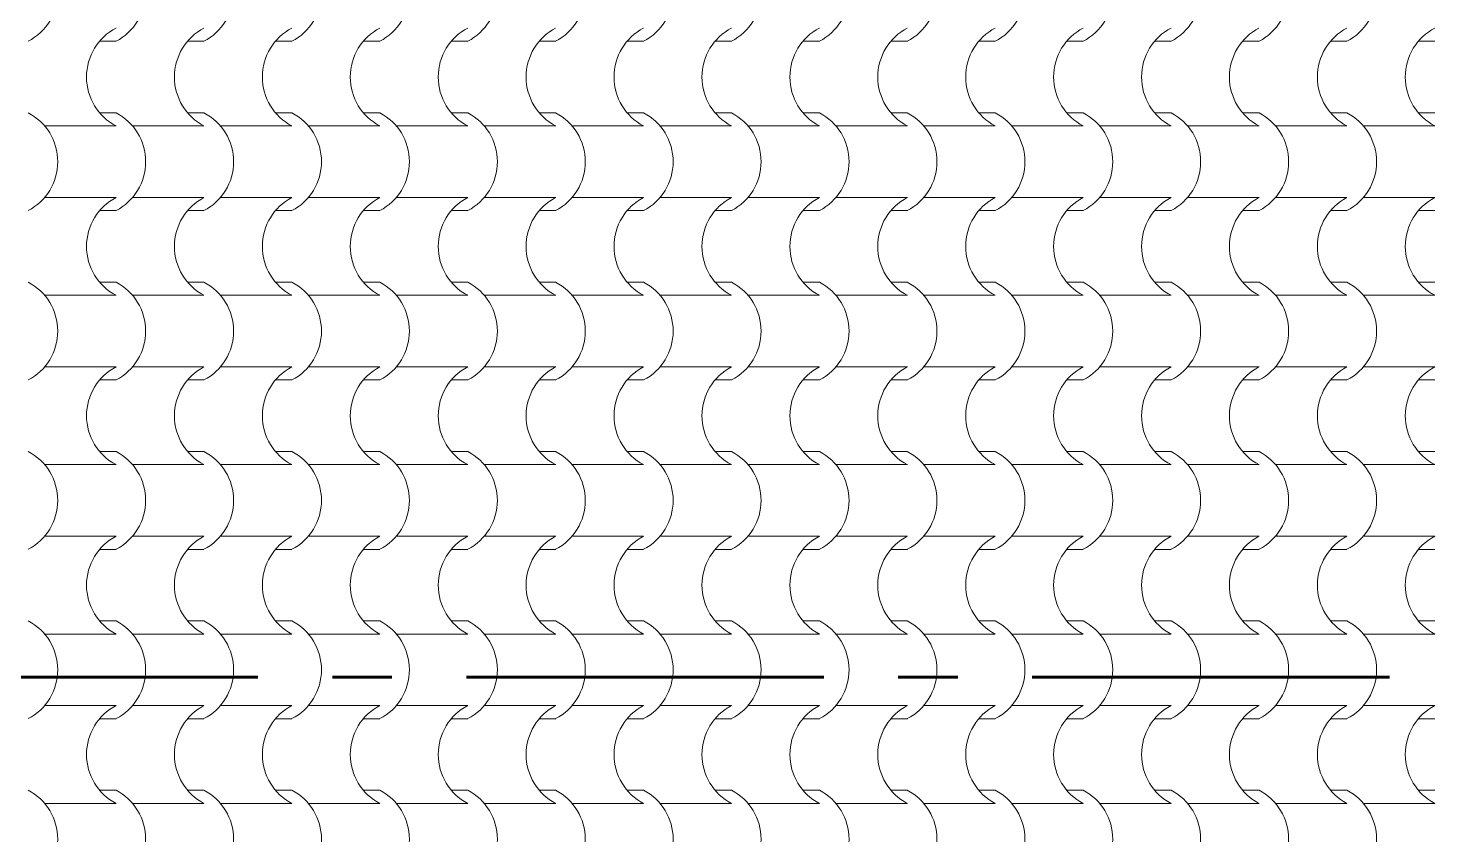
# Model space of a CAD drawing. Header units: metres. Extents: x -41 to 412, y -15 to 25.
# Drawn here: x 138.128 to 140.49, y 9.218 to 10.573 of the extents above; entities that cross this region are included whole.
import ezdxf

# ---------------------------------------------------------------- set-up
doc = ezdxf.new("R2010")
doc.units = ezdxf.units.M
doc.header["$MEASUREMENT"] = 0
doc.linetypes.add('Linea punta', pattern=[0.85, 0.6, -0.125, 0, -0.125])
doc.layers.add('Marker - Section', color=7, linetype='Continuous')
doc.layers.add('Shell - Roof', color=7, linetype='Continuous')

# ---------------------------------------------------------------- blocks, each defined once
blk = doc.blocks.new('*X48', base_point=(152.192, 0))
at = {"layer": 'Shell - Roof', "color": 23, "linetype": 'Continuous', "lineweight": 13, "true_color": 0xbf8080}
for p, q in [((138.2478, 10.5507), (138.2753, 10.5507)), ((138.3954, 10.5507), (138.4229, 10.5507)), ((138.5431, 10.5507), (138.5706, 10.5507)), ((138.6907, 10.5507), (138.7182, 10.5507)), ((138.8383, 10.5507), (138.8658, 10.5507)), ((138.986, 10.5507), (139.0135, 10.5507)), ((139.1336, 10.5507), (139.1611, 10.5507)), ((139.2812, 10.5507), (139.3087, 10.5507)), ((139.4289, 10.5507), (139.4564, 10.5507)), ((139.5765, 10.5507), (139.604, 10.5507)), ((139.7241, 10.5507), (139.7516, 10.5507)), ((139.8717, 10.5507), (139.8993, 10.5507)), ((140.0194, 10.5507), (140.0469, 10.5507)), ((140.167, 10.5507), (140.1945, 10.5507)), ((140.3146, 10.5507), (140.3422, 10.5507)), ((140.4623, 10.5507), (140.4898, 10.5507)), ((138.2478, 10.4304), (138.2753, 10.4304)), ((138.3954, 10.4304), (138.4229, 10.4304)), ((138.5431, 10.4304), (138.5706, 10.4304)), ((138.6907, 10.4304), (138.7182, 10.4304)), ((138.8383, 10.4304), (138.8658, 10.4304)), ((138.986, 10.4304), (139.0135, 10.4304)), ((139.1336, 10.4304), (139.1611, 10.4304)), ((139.2812, 10.4304), (139.3087, 10.4304)), ((139.4289, 10.4304), (139.4564, 10.4304)), ((139.5765, 10.4304), (139.604, 10.4304)), ((139.7241, 10.4304), (139.7516, 10.4304)), ((139.8717, 10.4304), (139.8993, 10.4304)), ((140.0194, 10.4304), (140.0469, 10.4304)), ((140.167, 10.4304), (140.1945, 10.4304)), ((140.3146, 10.4304), (140.3422, 10.4304)), ((140.4623, 10.4304), (140.4898, 10.4304)), ((138.1556, 10.4084), (138.2154, 10.4084)), ((138.2154, 10.4084), (138.2753, 10.4084)), ((138.3032, 10.4084), (138.3631, 10.4084)), ((138.3631, 10.4084), (138.4229, 10.4084)), ((138.4508, 10.4084), (138.5107, 10.4084)), ((138.5107, 10.4084), (138.5706, 10.4084)), ((138.5985, 10.4084), (138.6583, 10.4084)), ((138.6583, 10.4084), (138.7182, 10.4084)), ((138.7461, 10.4084), (138.806, 10.4084)), ((138.806, 10.4084), (138.8658, 10.4084)), ((138.8937, 10.4084), (138.9536, 10.4084)), ((138.9536, 10.4084), (139.0135, 10.4084)), ((139.0414, 10.4084), (139.1012, 10.4084)), ((139.1012, 10.4084), (139.1611, 10.4084)), ((139.189, 10.4084), (139.2489, 10.4084)), ((139.2489, 10.4084), (139.3087, 10.4084)), ((139.3366, 10.4084), (139.3965, 10.4084)), ((139.3965, 10.4084), (139.4564, 10.4084)), ((139.4843, 10.4084), (139.5441, 10.4084)), ((139.5441, 10.4084), (139.604, 10.4084)), ((139.6319, 10.4084), (139.6918, 10.4084)), ((139.6918, 10.4084), (139.7516, 10.4084)), ((139.7795, 10.4084), (139.8394, 10.4084)), ((139.8394, 10.4084), (139.8993, 10.4084)), ((139.9272, 10.4084), (139.987, 10.4084)), ((139.987, 10.4084), (140.0469, 10.4084)), ((140.0748, 10.4084), (140.1347, 10.4084)), ((140.1347, 10.4084), (140.1945, 10.4084)), ((140.2224, 10.4084), (140.2823, 10.4084)), ((140.2823, 10.4084), (140.3422, 10.4084)), ((140.3701, 10.4084), (140.4299, 10.4084)), ((140.4299, 10.4084), (140.4898, 10.4084)), ((138.1556, 10.2882), (138.2154, 10.2882)), ((138.2154, 10.2882), (138.2753, 10.2882)), ((138.3032, 10.2882), (138.3631, 10.2882)), ((138.3631, 10.2882), (138.4229, 10.2882)), ((138.4508, 10.2882), (138.5107, 10.2882)), ((138.5107, 10.2882), (138.5706, 10.2882)), ((138.5985, 10.2882), (138.6583, 10.2882)), ((138.6583, 10.2882), (138.7182, 10.2882)), ((138.7461, 10.2882), (138.806, 10.2882)), ((138.806, 10.2882), (138.8658, 10.2882)), ((138.8937, 10.2882), (138.9536, 10.2882)), ((138.9536, 10.2882), (139.0135, 10.2882)), ((139.0414, 10.2882), (139.1012, 10.2882)), ((139.1012, 10.2882), (139.1611, 10.2882)), ((139.189, 10.2882), (139.2489, 10.2882)), ((139.2489, 10.2882), (139.3087, 10.2882)), ((139.3366, 10.2882), (139.3965, 10.2882)), ((139.3965, 10.2882), (139.4564, 10.2882)), ((139.4843, 10.2882), (139.5441, 10.2882)), ((139.5441, 10.2882), (139.604, 10.2882)), ((139.6319, 10.2882), (139.6918, 10.2882)), ((139.6918, 10.2882), (139.7516, 10.2882)), ((139.7795, 10.2882), (139.8394, 10.2882)), ((139.8394, 10.2882), (139.8993, 10.2882)), ((139.9272, 10.2882), (139.987, 10.2882)), ((139.987, 10.2882), (140.0469, 10.2882)), ((140.0748, 10.2882), (140.1347, 10.2882)), ((140.1347, 10.2882), (140.1945, 10.2882)), ((140.2224, 10.2882), (140.2823, 10.2882)), ((140.2823, 10.2882), (140.3422, 10.2882)), ((140.3701, 10.2882), (140.4299, 10.2882)), ((140.4299, 10.2882), (140.4898, 10.2882)), ((138.2478, 10.2662), (138.2753, 10.2662)), ((138.3954, 10.2662), (138.4229, 10.2662)), ((138.5431, 10.2662), (138.5706, 10.2662)), ((138.6907, 10.2662), (138.7182, 10.2662)), ((138.8383, 10.2662), (138.8658, 10.2662)), ((138.986, 10.2662), (139.0135, 10.2662)), ((139.1336, 10.2662), (139.1611, 10.2662)), ((139.2812, 10.2662), (139.3087, 10.2662)), ((139.4289, 10.2662), (139.4564, 10.2662)), ((139.5765, 10.2662), (139.604, 10.2662)), ((139.7241, 10.2662), (139.7516, 10.2662)), ((139.8717, 10.2662), (139.8993, 10.2662)), ((140.0194, 10.2662), (140.0469, 10.2662)), ((140.167, 10.2662), (140.1945, 10.2662)), ((140.3146, 10.2662), (140.3422, 10.2662)), ((140.4623, 10.2662), (140.4898, 10.2662)), ((138.2478, 10.146), (138.2753, 10.146)), ((138.3954, 10.146), (138.4229, 10.146)), ((138.5431, 10.146), (138.5706, 10.146)), ((138.6907, 10.146), (138.7182, 10.146)), ((138.8383, 10.146), (138.8658, 10.146)), ((138.986, 10.146), (139.0135, 10.146)), ((139.1336, 10.146), (139.1611, 10.146)), ((139.2812, 10.146), (139.3087, 10.146)), ((139.4289, 10.146), (139.4564, 10.146)), ((139.5765, 10.146), (139.604, 10.146)), ((139.7241, 10.146), (139.7516, 10.146)), ((139.8717, 10.146), (139.8993, 10.146)), ((140.0194, 10.146), (140.0469, 10.146)), ((140.167, 10.146), (140.1945, 10.146)), ((140.3146, 10.146), (140.3422, 10.146)), ((140.4623, 10.146), (140.4898, 10.146)), ((138.1556, 10.1239), (138.2154, 10.1239)), ((138.2154, 10.1239), (138.2753, 10.1239)), ((138.3032, 10.1239), (138.3631, 10.1239)), ((138.3631, 10.1239), (138.4229, 10.1239)), ((138.4508, 10.1239), (138.5107, 10.1239)), ((138.5107, 10.1239), (138.5706, 10.1239)), ((138.5985, 10.1239), (138.6583, 10.1239)), ((138.6583, 10.1239), (138.7182, 10.1239)), ((138.7461, 10.1239), (138.806, 10.1239)), ((138.806, 10.1239), (138.8658, 10.1239)), ((138.8937, 10.1239), (138.9536, 10.1239)), ((138.9536, 10.1239), (139.0135, 10.1239)), ((139.0414, 10.1239), (139.1012, 10.1239)), ((139.1012, 10.1239), (139.1611, 10.1239)), ((139.189, 10.1239), (139.2489, 10.1239)), ((139.2489, 10.1239), (139.3087, 10.1239)), ((139.3366, 10.1239), (139.3965, 10.1239)), ((139.3965, 10.1239), (139.4564, 10.1239)), ((139.4843, 10.1239), (139.5441, 10.1239)), ((139.5441, 10.1239), (139.604, 10.1239)), ((139.6319, 10.1239), (139.6918, 10.1239)), ((139.6918, 10.1239), (139.7516, 10.1239)), ((139.7795, 10.1239), (139.8394, 10.1239)), ((139.8394, 10.1239), (139.8993, 10.1239)), ((139.9272, 10.1239), (139.987, 10.1239)), ((139.987, 10.1239), (140.0469, 10.1239)), ((140.0748, 10.1239), (140.1347, 10.1239)), ((140.1347, 10.1239), (140.1945, 10.1239)), ((140.2224, 10.1239), (140.2823, 10.1239)), ((140.2823, 10.1239), (140.3422, 10.1239)), ((140.3701, 10.1239), (140.4299, 10.1239)), ((140.4299, 10.1239), (140.4898, 10.1239)), ((138.1556, 10.0037), (138.2154, 10.0037)), ((138.2154, 10.0037), (138.2753, 10.0037)), ((138.3032, 10.0037), (138.3631, 10.0037)), ((138.3631, 10.0037), (138.4229, 10.0037)), ((138.4508, 10.0037), (138.5107, 10.0037)), ((138.5107, 10.0037), (138.5706, 10.0037)), ((138.5985, 10.0037), (138.6583, 10.0037)), ((138.6583, 10.0037), (138.7182, 10.0037)), ((138.7461, 10.0037), (138.806, 10.0037)), ((138.806, 10.0037), (138.8658, 10.0037)), ((138.8937, 10.0037), (138.9536, 10.0037)), ((138.9536, 10.0037), (139.0135, 10.0037)), ((139.0414, 10.0037), (139.1012, 10.0037)), ((139.1012, 10.0037), (139.1611, 10.0037)), ((139.189, 10.0037), (139.2489, 10.0037)), ((139.2489, 10.0037), (139.3087, 10.0037)), ((139.3366, 10.0037), (139.3965, 10.0037)), ((139.3965, 10.0037), (139.4564, 10.0037)), ((139.4843, 10.0037), (139.5441, 10.0037)), ((139.5441, 10.0037), (139.604, 10.0037)), ((139.6319, 10.0037), (139.6918, 10.0037)), ((139.6918, 10.0037), (139.7516, 10.0037)), ((139.7795, 10.0037), (139.8394, 10.0037)), ((139.8394, 10.0037), (139.8993, 10.0037)), ((139.9272, 10.0037), (139.987, 10.0037)), ((139.987, 10.0037), (140.0469, 10.0037)), ((140.0748, 10.0037), (140.1347, 10.0037)), ((140.1347, 10.0037), (140.1945, 10.0037)), ((140.2224, 10.0037), (140.2823, 10.0037)), ((140.2823, 10.0037), (140.3422, 10.0037)), ((140.3701, 10.0037), (140.4299, 10.0037)), ((140.4299, 10.0037), (140.4898, 10.0037)), ((138.2478, 9.9817), (138.2753, 9.9817)), ((138.3954, 9.9817), (138.4229, 9.9817)), ((138.5431, 9.9817), (138.5706, 9.9817)), ((138.6907, 9.9817), (138.7182, 9.9817)), ((138.8383, 9.9817), (138.8658, 9.9817)), ((138.986, 9.9817), (139.0135, 9.9817)), ((139.1336, 9.9817), (139.1611, 9.9817)), ((139.2812, 9.9817), (139.3087, 9.9817)), ((139.4289, 9.9817), (139.4564, 9.9817)), ((139.5765, 9.9817), (139.604, 9.9817)), ((139.7241, 9.9817), (139.7516, 9.9817)), ((139.8717, 9.9817), (139.8993, 9.9817)), ((140.0194, 9.9817), (140.0469, 9.9817)), ((140.167, 9.9817), (140.1945, 9.9817)), ((140.3146, 9.9817), (140.3422, 9.9817)), ((140.4623, 9.9817), (140.4898, 9.9817)), ((138.2478, 9.8615), (138.2753, 9.8615)), ((138.3954, 9.8615), (138.4229, 9.8615)), ((138.5431, 9.8615), (138.5706, 9.8615)), ((138.6907, 9.8615), (138.7182, 9.8615)), ((138.8383, 9.8615), (138.8658, 9.8615)), ((138.986, 9.8615), (139.0135, 9.8615)), ((139.1336, 9.8615), (139.1611, 9.8615)), ((139.2812, 9.8615), (139.3087, 9.8615)), ((139.4289, 9.8615), (139.4564, 9.8615)), ((139.5765, 9.8615), (139.604, 9.8615)), ((139.7241, 9.8615), (139.7516, 9.8615)), ((139.8717, 9.8615), (139.8993, 9.8615)), ((140.0194, 9.8615), (140.0469, 9.8615)), ((140.167, 9.8615), (140.1945, 9.8615)), ((140.3146, 9.8615), (140.3422, 9.8615)), ((140.4623, 9.8615), (140.4898, 9.8615)), ((138.1556, 9.8395), (138.2154, 9.8395)), ((138.2154, 9.8395), (138.2753, 9.8395)), ((138.3032, 9.8395), (138.3631, 9.8395)), ((138.3631, 9.8395), (138.4229, 9.8395)), ((138.4508, 9.8395), (138.5107, 9.8395)), ((138.5107, 9.8395), (138.5706, 9.8395)), ((138.5985, 9.8395), (138.6583, 9.8395)), ((138.6583, 9.8395), (138.7182, 9.8395)), ((138.7461, 9.8395), (138.806, 9.8395)), ((138.806, 9.8395), (138.8658, 9.8395)), ((138.8937, 9.8395), (138.9536, 9.8395)), ((138.9536, 9.8395), (139.0135, 9.8395)), ((139.0414, 9.8395), (139.1012, 9.8395)), ((139.1012, 9.8395), (139.1611, 9.8395)), ((139.189, 9.8395), (139.2489, 9.8395)), ((139.2489, 9.8395), (139.3087, 9.8395)), ((139.3366, 9.8395), (139.3965, 9.8395)), ((139.3965, 9.8395), (139.4564, 9.8395)), ((139.4843, 9.8395), (139.5441, 9.8395)), ((139.5441, 9.8395), (139.604, 9.8395)), ((139.6319, 9.8395), (139.6918, 9.8395)), ((139.6918, 9.8395), (139.7516, 9.8395)), ((139.7795, 9.8395), (139.8394, 9.8395)), ((139.8394, 9.8395), (139.8993, 9.8395)), ((139.9272, 9.8395), (139.987, 9.8395)), ((139.987, 9.8395), (140.0469, 9.8395)), ((140.0748, 9.8395), (140.1347, 9.8395)), ((140.1347, 9.8395), (140.1945, 9.8395)), ((140.2224, 9.8395), (140.2823, 9.8395)), ((140.2823, 9.8395), (140.3422, 9.8395)), ((140.3701, 9.8395), (140.4299, 9.8395)), ((140.4299, 9.8395), (140.4898, 9.8395)), ((138.1556, 9.7192), (138.2154, 9.7192)), ((138.2154, 9.7192), (138.2753, 9.7192)), ((138.3032, 9.7192), (138.3631, 9.7192)), ((138.3631, 9.7192), (138.4229, 9.7192)), ((138.4508, 9.7192), (138.5107, 9.7192)), ((138.5107, 9.7192), (138.5706, 9.7192)), ((138.5985, 9.7192), (138.6583, 9.7192)), ((138.6583, 9.7192), (138.7182, 9.7192)), ((138.7461, 9.7192), (138.806, 9.7192)), ((138.806, 9.7192), (138.8658, 9.7192)), ((138.8937, 9.7192), (138.9536, 9.7192)), ((138.9536, 9.7192), (139.0135, 9.7192)), ((139.0414, 9.7192), (139.1012, 9.7192)), ((139.1012, 9.7192), (139.1611, 9.7192)), ((139.189, 9.7192), (139.2489, 9.7192)), ((139.2489, 9.7192), (139.3087, 9.7192)), ((139.3366, 9.7192), (139.3965, 9.7192)), ((139.3965, 9.7192), (139.4564, 9.7192)), ((139.4843, 9.7192), (139.5441, 9.7192)), ((139.5441, 9.7192), (139.604, 9.7192)), ((139.6319, 9.7192), (139.6918, 9.7192)), ((139.6918, 9.7192), (139.7516, 9.7192)), ((139.7795, 9.7192), (139.8394, 9.7192)), ((139.8394, 9.7192), (139.8993, 9.7192)), ((139.9272, 9.7192), (139.987, 9.7192)), ((139.987, 9.7192), (140.0469, 9.7192)), ((140.0748, 9.7192), (140.1347, 9.7192)), ((140.1347, 9.7192), (140.1945, 9.7192)), ((140.2224, 9.7192), (140.2823, 9.7192)), ((140.2823, 9.7192), (140.3422, 9.7192)), ((140.3701, 9.7192), (140.4299, 9.7192)), ((140.4299, 9.7192), (140.4898, 9.7192)), ((138.2478, 9.6972), (138.2753, 9.6972)), ((138.3954, 9.6972), (138.4229, 9.6972)), ((138.5431, 9.6972), (138.5706, 9.6972)), ((138.6907, 9.6972), (138.7182, 9.6972)), ((138.8383, 9.6972), (138.8658, 9.6972)), ((138.986, 9.6972), (139.0135, 9.6972)), ((139.1336, 9.6972), (139.1611, 9.6972)), ((139.2812, 9.6972), (139.3087, 9.6972)), ((139.4289, 9.6972), (139.4564, 9.6972)), ((139.5765, 9.6972), (139.604, 9.6972)), ((139.7241, 9.6972), (139.7516, 9.6972)), ((139.8717, 9.6972), (139.8993, 9.6972)), ((140.0194, 9.6972), (140.0469, 9.6972)), ((140.167, 9.6972), (140.1945, 9.6972)), ((140.3146, 9.6972), (140.3422, 9.6972)), ((140.4623, 9.6972), (140.4898, 9.6972)), ((138.2478, 9.577), (138.2753, 9.577)), ((138.3954, 9.577), (138.4229, 9.577)), ((138.5431, 9.577), (138.5706, 9.577)), ((138.6907, 9.577), (138.7182, 9.577)), ((138.8383, 9.577), (138.8658, 9.577)), ((138.986, 9.577), (139.0135, 9.577)), ((139.1336, 9.577), (139.1611, 9.577)), ((139.2812, 9.577), (139.3087, 9.577)), ((139.4289, 9.577), (139.4564, 9.577)), ((139.5765, 9.577), (139.604, 9.577)), ((139.7241, 9.577), (139.7516, 9.577)), ((139.8717, 9.577), (139.8993, 9.577)), ((140.0194, 9.577), (140.0469, 9.577)), ((140.167, 9.577), (140.1945, 9.577)), ((140.3146, 9.577), (140.3422, 9.577)), ((140.4623, 9.577), (140.4898, 9.577)), ((138.1556, 9.555), (138.2154, 9.555)), ((138.2154, 9.555), (138.2753, 9.555)), ((138.3032, 9.555), (138.3631, 9.555)), ((138.3631, 9.555), (138.4229, 9.555)), ((138.4508, 9.555), (138.5107, 9.555)), ((138.5107, 9.555), (138.5706, 9.555)), ((138.5985, 9.555), (138.6583, 9.555)), ((138.6583, 9.555), (138.7182, 9.555)), ((138.7461, 9.555), (138.806, 9.555)), ((138.806, 9.555), (138.8658, 9.555)), ((138.8937, 9.555), (138.9536, 9.555)), ((138.9536, 9.555), (139.0135, 9.555)), ((139.0414, 9.555), (139.1012, 9.555)), ((139.1012, 9.555), (139.1611, 9.555)), ((139.189, 9.555), (139.2489, 9.555)), ((139.2489, 9.555), (139.3087, 9.555)), ((139.3366, 9.555), (139.3965, 9.555)), ((139.3965, 9.555), (139.4564, 9.555)), ((139.4843, 9.555), (139.5441, 9.555)), ((139.5441, 9.555), (139.604, 9.555)), ((139.6319, 9.555), (139.6918, 9.555)), ((139.6918, 9.555), (139.7516, 9.555)), ((139.7795, 9.555), (139.8394, 9.555)), ((139.8394, 9.555), (139.8993, 9.555)), ((139.9272, 9.555), (139.987, 9.555)), ((139.987, 9.555), (140.0469, 9.555)), ((140.0748, 9.555), (140.1347, 9.555)), ((140.1347, 9.555), (140.1945, 9.555)), ((140.2224, 9.555), (140.2823, 9.555)), ((140.2823, 9.555), (140.3422, 9.555)), ((140.3701, 9.555), (140.4299, 9.555)), ((140.4299, 9.555), (140.4898, 9.555)), ((138.1556, 9.4348), (138.2154, 9.4348)), ((138.2154, 9.4348), (138.2753, 9.4348)), ((138.3032, 9.4348), (138.3631, 9.4348)), ((138.3631, 9.4348), (138.4229, 9.4348)), ((138.4508, 9.4348), (138.5107, 9.4348)), ((138.5107, 9.4348), (138.5706, 9.4348)), ((138.5985, 9.4348), (138.6583, 9.4348)), ((138.6583, 9.4348), (138.7182, 9.4348)), ((138.7461, 9.4348), (138.806, 9.4348)), ((138.806, 9.4348), (138.8658, 9.4348)), ((138.8937, 9.4348), (138.9536, 9.4348)), ((138.9536, 9.4348), (139.0135, 9.4348)), ((139.0414, 9.4348), (139.1012, 9.4348)), ((139.1012, 9.4348), (139.1611, 9.4348)), ((139.189, 9.4348), (139.2489, 9.4348)), ((139.2489, 9.4348), (139.3087, 9.4348)), ((139.3366, 9.4348), (139.3965, 9.4348)), ((139.3965, 9.4348), (139.4564, 9.4348)), ((139.4843, 9.4348), (139.5441, 9.4348)), ((139.5441, 9.4348), (139.604, 9.4348)), ((139.6319, 9.4348), (139.6918, 9.4348)), ((139.6918, 9.4348), (139.7516, 9.4348)), ((139.7795, 9.4348), (139.8394, 9.4348)), ((139.8394, 9.4348), (139.8993, 9.4348)), ((139.9272, 9.4348), (139.987, 9.4348)), ((139.987, 9.4348), (140.0469, 9.4348)), ((140.0748, 9.4348), (140.1347, 9.4348)), ((140.1347, 9.4348), (140.1945, 9.4348)), ((140.2224, 9.4348), (140.2823, 9.4348)), ((140.2823, 9.4348), (140.3422, 9.4348)), ((140.3701, 9.4348), (140.4299, 9.4348)), ((140.4299, 9.4348), (140.4898, 9.4348)), ((138.2478, 9.4127), (138.2753, 9.4127)), ((138.3954, 9.4127), (138.4229, 9.4127)), ((138.5431, 9.4127), (138.5706, 9.4127)), ((138.6907, 9.4127), (138.7182, 9.4127)), ((138.8383, 9.4127), (138.8658, 9.4127)), ((138.986, 9.4127), (139.0135, 9.4127)), ((139.1336, 9.4127), (139.1611, 9.4127)), ((139.2812, 9.4127), (139.3087, 9.4127)), ((139.4289, 9.4127), (139.4564, 9.4127)), ((139.5765, 9.4127), (139.604, 9.4127)), ((139.7241, 9.4127), (139.7516, 9.4127)), ((139.8717, 9.4127), (139.8993, 9.4127)), ((140.0194, 9.4127), (140.0469, 9.4127)), ((140.167, 9.4127), (140.1945, 9.4127)), ((140.3146, 9.4127), (140.3422, 9.4127)), ((140.4623, 9.4127), (140.4898, 9.4127)), ((138.2478, 9.2925), (138.2753, 9.2925)), ((138.3954, 9.2925), (138.4229, 9.2925)), ((138.5431, 9.2925), (138.5706, 9.2925)), ((138.6907, 9.2925), (138.7182, 9.2925)), ((138.8383, 9.2925), (138.8658, 9.2925)), ((138.986, 9.2925), (139.0135, 9.2925)), ((139.1336, 9.2925), (139.1611, 9.2925)), ((139.2812, 9.2925), (139.3087, 9.2925)), ((139.4289, 9.2925), (139.4564, 9.2925)), ((139.5765, 9.2925), (139.604, 9.2925)), ((139.7241, 9.2925), (139.7516, 9.2925)), ((139.8717, 9.2925), (139.8993, 9.2925)), ((140.0194, 9.2925), (140.0469, 9.2925)), ((140.167, 9.2925), (140.1945, 9.2925)), ((140.3146, 9.2925), (140.3422, 9.2925)), ((140.4623, 9.2925), (140.4898, 9.2925)), ((138.1556, 9.2705), (138.2154, 9.2705)), ((138.2154, 9.2705), (138.2753, 9.2705)), ((138.3032, 9.2705), (138.3631, 9.2705)), ((138.3631, 9.2705), (138.4229, 9.2705)), ((138.4508, 9.2705), (138.5107, 9.2705)), ((138.5107, 9.2705), (138.5706, 9.2705)), ((138.5985, 9.2705), (138.6583, 9.2705)), ((138.6583, 9.2705), (138.7182, 9.2705)), ((138.7461, 9.2705), (138.806, 9.2705)), ((138.806, 9.2705), (138.8658, 9.2705)), ((138.8937, 9.2705), (138.9536, 9.2705)), ((138.9536, 9.2705), (139.0135, 9.2705)), ((139.0414, 9.2705), (139.1012, 9.2705)), ((139.1012, 9.2705), (139.1611, 9.2705)), ((139.189, 9.2705), (139.2489, 9.2705)), ((139.2489, 9.2705), (139.3087, 9.2705)), ((139.3366, 9.2705), (139.3965, 9.2705)), ((139.3965, 9.2705), (139.4564, 9.2705)), ((139.4843, 9.2705), (139.5441, 9.2705)), ((139.5441, 9.2705), (139.604, 9.2705)), ((139.6319, 9.2705), (139.6918, 9.2705)), ((139.6918, 9.2705), (139.7516, 9.2705)), ((139.7795, 9.2705), (139.8394, 9.2705)), ((139.8394, 9.2705), (139.8993, 9.2705)), ((139.9272, 9.2705), (139.987, 9.2705)), ((139.987, 9.2705), (140.0469, 9.2705)), ((140.0748, 9.2705), (140.1347, 9.2705)), ((140.1347, 9.2705), (140.1945, 9.2705)), ((140.2224, 9.2705), (140.2823, 9.2705)), ((140.2823, 9.2705), (140.3422, 9.2705)), ((140.3701, 9.2705), (140.4299, 9.2705)), ((140.4299, 9.2705), (140.4898, 9.2705))]:
    blk.add_line(p, q, dxfattribs=at)
for centre, major_axis, start_param, end_param in [((138.0871, 10.6328), (0, 0.0919), 3.607672, 5.817106), ((138.2347, 10.6328), (0, 0.0919), 3.607672, 5.817106), ((138.3824, 10.6328), (0, 0.0919), 3.607672, 5.817106), ((138.53, 10.6328), (0, 0.0919), 3.607672, 5.817106), ((138.6776, 10.6328), (0, 0.0919), 3.607672, 5.817106), ((138.8253, 10.6328), (0, 0.0919), 3.607672, 5.817106), ((138.9729, 10.6328), (0, 0.0919), 3.607672, 5.817106), ((139.1205, 10.6328), (0, 0.0919), 3.607672, 5.817106), ((139.2682, 10.6328), (0, 0.0919), 3.607672, 5.817106), ((139.4158, 10.6328), (0, 0.0919), 3.607672, 5.817106), ((139.5634, 10.6328), (0, 0.0919), 3.607672, 5.817106), ((139.7111, 10.6328), (0, 0.0919), 3.607672, 5.817106), ((139.8587, 10.6328), (0, 0.0919), 3.607672, 5.817106), ((140.0063, 10.6328), (0, 0.0919), 3.607672, 5.817106), ((140.154, 10.6328), (0, 0.0919), 3.607672, 5.817106), ((140.3016, 10.6328), (0, 0.0919), 3.607672, 5.817106), ((138.3165, 10.4903), (0, 0.0925), 0.471039, 1.56782), ((138.4642, 10.4903), (0, 0.0925), 0.471039, 1.56782), ((138.6118, 10.4903), (0, 0.0925), 0.471039, 1.56782), ((138.7594, 10.4903), (0, 0.0925), 0.471039, 1.56782), ((138.9071, 10.4903), (0, 0.0925), 0.471039, 1.56782), ((139.0547, 10.4903), (0, 0.0925), 0.471039, 1.56782), ((139.2023, 10.4903), (0, 0.0925), 0.471039, 1.56782), ((139.35, 10.4903), (0, 0.0925), 0.471039, 1.56782), ((139.4976, 10.4903), (0, 0.0925), 0.471039, 1.56782), ((139.6452, 10.4903), (0, 0.0925), 0.471039, 1.56782), ((139.7928, 10.4903), (0, 0.0925), 0.471039, 1.56782), ((139.9405, 10.4903), (0, 0.0925), 0.471039, 1.56782), ((140.0881, 10.4903), (0, 0.0925), 0.471039, 1.56782), ((140.2357, 10.4903), (0, 0.0925), 0.471039, 1.56782), ((140.3834, 10.4903), (0, 0.0925), 0.471039, 1.56782), ((140.531, 10.4903), (0, 0.0925), 0.471039, 1.56782), ((138.3165, 10.4908), (0, 0.0925), 1.573772, 2.670554), ((138.4642, 10.4908), (0, 0.0925), 1.573772, 2.670554), ((138.6118, 10.4908), (0, 0.0925), 1.573772, 2.670554), ((138.7594, 10.4908), (0, 0.0925), 1.573772, 2.670554), ((138.9071, 10.4908), (0, 0.0925), 1.573772, 2.670554), ((139.0547, 10.4908), (0, 0.0925), 1.573772, 2.670554), ((139.2023, 10.4908), (0, 0.0925), 1.573772, 2.670554), ((139.35, 10.4908), (0, 0.0925), 1.573772, 2.670554), ((139.4976, 10.4908), (0, 0.0925), 1.573772, 2.670554), ((139.6452, 10.4908), (0, 0.0925), 1.573772, 2.670554), ((139.7928, 10.4908), (0, 0.0925), 1.573772, 2.670554), ((139.9405, 10.4908), (0, 0.0925), 1.573772, 2.670554), ((140.0881, 10.4908), (0, 0.0925), 1.573772, 2.670554), ((140.2357, 10.4908), (0, 0.0925), 1.573772, 2.670554), ((140.3834, 10.4908), (0, 0.0925), 1.573772, 2.670554), ((140.531, 10.4908), (0, 0.0925), 1.573772, 2.670554), ((138.0871, 10.3483), (0, 0.0919), 3.607672, 5.817106), ((138.2347, 10.3483), (0, 0.0919), 3.607672, 5.817106), ((138.3824, 10.3483), (0, 0.0919), 3.607672, 5.817106), ((138.53, 10.3483), (0, 0.0919), 3.607672, 5.817106), ((138.6776, 10.3483), (0, 0.0919), 3.607672, 5.817106), ((138.8253, 10.3483), (0, 0.0919), 3.607672, 5.817106), ((138.9729, 10.3483), (0, 0.0919), 3.607672, 5.817106), ((139.1205, 10.3483), (0, 0.0919), 3.607672, 5.817106), ((139.2682, 10.3483), (0, 0.0919), 3.607672, 5.817106), ((139.4158, 10.3483), (0, 0.0919), 3.607672, 5.817106), ((139.5634, 10.3483), (0, 0.0919), 3.607672, 5.817106), ((139.7111, 10.3483), (0, 0.0919), 3.607672, 5.817106), ((139.8587, 10.3483), (0, 0.0919), 3.607672, 5.817106), ((140.0063, 10.3483), (0, 0.0919), 3.607672, 5.817106), ((140.154, 10.3483), (0, 0.0919), 3.607672, 5.817106), ((140.3016, 10.3483), (0, 0.0919), 3.607672, 5.817106), ((138.3165, 10.2058), (0, 0.0925), 0.471039, 1.56782), ((138.4642, 10.2058), (0, 0.0925), 0.471039, 1.56782), ((138.6118, 10.2058), (0, 0.0925), 0.471039, 1.56782), ((138.7594, 10.2058), (0, 0.0925), 0.471039, 1.56782), ((138.9071, 10.2058), (0, 0.0925), 0.471039, 1.56782), ((139.0547, 10.2058), (0, 0.0925), 0.471039, 1.56782), ((139.2023, 10.2058), (0, 0.0925), 0.471039, 1.56782), ((139.35, 10.2058), (0, 0.0925), 0.471039, 1.56782), ((139.4976, 10.2058), (0, 0.0925), 0.471039, 1.56782), ((139.6452, 10.2058), (0, 0.0925), 0.471039, 1.56782), ((139.7928, 10.2058), (0, 0.0925), 0.471039, 1.56782), ((139.9405, 10.2058), (0, 0.0925), 0.471039, 1.56782), ((140.0881, 10.2058), (0, 0.0925), 0.471039, 1.56782), ((140.2357, 10.2058), (0, 0.0925), 0.471039, 1.56782), ((140.3834, 10.2058), (0, 0.0925), 0.471039, 1.56782), ((140.531, 10.2058), (0, 0.0925), 0.471039, 1.56782), ((138.3165, 10.2063), (0, 0.0925), 1.573772, 2.670554), ((138.4642, 10.2063), (0, 0.0925), 1.573772, 2.670554), ((138.6118, 10.2063), (0, 0.0925), 1.573772, 2.670554), ((138.7594, 10.2063), (0, 0.0925), 1.573772, 2.670554), ((138.9071, 10.2063), (0, 0.0925), 1.573772, 2.670554), ((139.0547, 10.2063), (0, 0.0925), 1.573772, 2.670554), ((139.2023, 10.2063), (0, 0.0925), 1.573772, 2.670554), ((139.35, 10.2063), (0, 0.0925), 1.573772, 2.670554), ((139.4976, 10.2063), (0, 0.0925), 1.573772, 2.670554), ((139.6452, 10.2063), (0, 0.0925), 1.573772, 2.670554), ((139.7928, 10.2063), (0, 0.0925), 1.573772, 2.670554), ((139.9405, 10.2063), (0, 0.0925), 1.573772, 2.670554), ((140.0881, 10.2063), (0, 0.0925), 1.573772, 2.670554), ((140.2357, 10.2063), (0, 0.0925), 1.573772, 2.670554), ((140.3834, 10.2063), (0, 0.0925), 1.573772, 2.670554), ((140.531, 10.2063), (0, 0.0925), 1.573772, 2.670554), ((138.0871, 10.0638), (0, 0.0919), 3.607672, 5.817106), ((138.2347, 10.0638), (0, 0.0919), 3.607672, 5.817106), ((138.3824, 10.0638), (0, 0.0919), 3.607672, 5.817106), ((138.53, 10.0638), (0, 0.0919), 3.607672, 5.817106), ((138.6776, 10.0638), (0, 0.0919), 3.607672, 5.817106), ((138.8253, 10.0638), (0, 0.0919), 3.607672, 5.817106), ((138.9729, 10.0638), (0, 0.0919), 3.607672, 5.817106), ((139.1205, 10.0638), (0, 0.0919), 3.607672, 5.817106), ((139.2682, 10.0638), (0, 0.0919), 3.607672, 5.817106), ((139.4158, 10.0638), (0, 0.0919), 3.607672, 5.817106), ((139.5634, 10.0638), (0, 0.0919), 3.607672, 5.817106), ((139.7111, 10.0638), (0, 0.0919), 3.607672, 5.817106), ((139.8587, 10.0638), (0, 0.0919), 3.607672, 5.817106), ((140.0063, 10.0638), (0, 0.0919), 3.607672, 5.817106), ((140.154, 10.0638), (0, 0.0919), 3.607672, 5.817106), ((140.3016, 10.0638), (0, 0.0919), 3.607672, 5.817106), ((138.3165, 9.9213), (0, 0.0925), 0.471039, 1.56782), ((138.4642, 9.9213), (0, 0.0925), 0.471039, 1.56782), ((138.6118, 9.9213), (0, 0.0925), 0.471039, 1.56782), ((138.7594, 9.9213), (0, 0.0925), 0.471039, 1.56782), ((138.9071, 9.9213), (0, 0.0925), 0.471039, 1.56782), ((139.0547, 9.9213), (0, 0.0925), 0.471039, 1.56782), ((139.2023, 9.9213), (0, 0.0925), 0.471039, 1.56782), ((139.35, 9.9213), (0, 0.0925), 0.471039, 1.56782), ((139.4976, 9.9213), (0, 0.0925), 0.471039, 1.56782), ((139.6452, 9.9213), (0, 0.0925), 0.471039, 1.56782), ((139.7928, 9.9213), (0, 0.0925), 0.471039, 1.56782), ((139.9405, 9.9213), (0, 0.0925), 0.471039, 1.56782), ((140.0881, 9.9213), (0, 0.0925), 0.471039, 1.56782), ((140.2357, 9.9213), (0, 0.0925), 0.471039, 1.56782), ((140.3834, 9.9213), (0, 0.0925), 0.471039, 1.56782), ((140.531, 9.9213), (0, 0.0925), 0.471039, 1.56782), ((138.3165, 9.9219), (0, 0.0925), 1.573772, 2.670554), ((138.4642, 9.9219), (0, 0.0925), 1.573772, 2.670554), ((138.6118, 9.9219), (0, 0.0925), 1.573772, 2.670554), ((138.7594, 9.9219), (0, 0.0925), 1.573772, 2.670554), ((138.9071, 9.9219), (0, 0.0925), 1.573772, 2.670554), ((139.0547, 9.9219), (0, 0.0925), 1.573772, 2.670554), ((139.2023, 9.9219), (0, 0.0925), 1.573772, 2.670554), ((139.35, 9.9219), (0, 0.0925), 1.573772, 2.670554), ((139.4976, 9.9219), (0, 0.0925), 1.573772, 2.670554), ((139.6452, 9.9219), (0, 0.0925), 1.573772, 2.670554), ((139.7928, 9.9219), (0, 0.0925), 1.573772, 2.670554), ((139.9405, 9.9219), (0, 0.0925), 1.573772, 2.670554), ((140.0881, 9.9219), (0, 0.0925), 1.573772, 2.670554), ((140.2357, 9.9219), (0, 0.0925), 1.573772, 2.670554), ((140.3834, 9.9219), (0, 0.0925), 1.573772, 2.670554), ((140.531, 9.9219), (0, 0.0925), 1.573772, 2.670554), ((138.0871, 9.7794), (0, 0.0919), 3.607672, 5.817106), ((138.2347, 9.7794), (0, 0.0919), 3.607672, 5.817106), ((138.3824, 9.7794), (0, 0.0919), 3.607672, 5.817106), ((138.53, 9.7794), (0, 0.0919), 3.607672, 5.817106), ((138.6776, 9.7794), (0, 0.0919), 3.607672, 5.817106), ((138.8253, 9.7794), (0, 0.0919), 3.607672, 5.817106), ((138.9729, 9.7794), (0, 0.0919), 3.607672, 5.817106), ((139.1205, 9.7794), (0, 0.0919), 3.607672, 5.817106), ((139.2682, 9.7794), (0, 0.0919), 3.607672, 5.817106), ((139.4158, 9.7794), (0, 0.0919), 3.607672, 5.817106), ((139.5634, 9.7794), (0, 0.0919), 3.607672, 5.817106), ((139.7111, 9.7794), (0, 0.0919), 3.607672, 5.817106), ((139.8587, 9.7794), (0, 0.0919), 3.607672, 5.817106), ((140.0063, 9.7794), (0, 0.0919), 3.607672, 5.817106), ((140.154, 9.7794), (0, 0.0919), 3.607672, 5.817106), ((140.3016, 9.7794), (0, 0.0919), 3.607672, 5.817106), ((138.3165, 9.6368), (0, 0.0925), 0.471039, 1.56782), ((138.4642, 9.6368), (0, 0.0925), 0.471039, 1.56782), ((138.6118, 9.6368), (0, 0.0925), 0.471039, 1.56782), ((138.7594, 9.6368), (0, 0.0925), 0.471039, 1.56782), ((138.9071, 9.6368), (0, 0.0925), 0.471039, 1.56782), ((139.0547, 9.6368), (0, 0.0925), 0.471039, 1.56782), ((139.2023, 9.6368), (0, 0.0925), 0.471039, 1.56782), ((139.35, 9.6368), (0, 0.0925), 0.471039, 1.56782), ((139.4976, 9.6368), (0, 0.0925), 0.471039, 1.56782), ((139.6452, 9.6368), (0, 0.0925), 0.471039, 1.56782), ((139.7928, 9.6368), (0, 0.0925), 0.471039, 1.56782), ((139.9405, 9.6368), (0, 0.0925), 0.471039, 1.56782), ((140.0881, 9.6368), (0, 0.0925), 0.471039, 1.56782), ((140.2357, 9.6368), (0, 0.0925), 0.471039, 1.56782), ((140.3834, 9.6368), (0, 0.0925), 0.471039, 1.56782), ((140.531, 9.6368), (0, 0.0925), 0.471039, 1.56782), ((138.3165, 9.6374), (0, 0.0925), 1.573772, 2.670554), ((138.4642, 9.6374), (0, 0.0925), 1.573772, 2.670554), ((138.6118, 9.6374), (0, 0.0925), 1.573772, 2.670554), ((138.7594, 9.6374), (0, 0.0925), 1.573772, 2.670554), ((138.9071, 9.6374), (0, 0.0925), 1.573772, 2.670554), ((139.0547, 9.6374), (0, 0.0925), 1.573772, 2.670554), ((139.2023, 9.6374), (0, 0.0925), 1.573772, 2.670554), ((139.35, 9.6374), (0, 0.0925), 1.573772, 2.670554), ((139.4976, 9.6374), (0, 0.0925), 1.573772, 2.670554), ((139.6452, 9.6374), (0, 0.0925), 1.573772, 2.670554), ((139.7928, 9.6374), (0, 0.0925), 1.573772, 2.670554), ((139.9405, 9.6374), (0, 0.0925), 1.573772, 2.670554), ((140.0881, 9.6374), (0, 0.0925), 1.573772, 2.670554), ((140.2357, 9.6374), (0, 0.0925), 1.573772, 2.670554), ((140.3834, 9.6374), (0, 0.0925), 1.573772, 2.670554), ((140.531, 9.6374), (0, 0.0925), 1.573772, 2.670554), ((138.0871, 9.4949), (0, 0.0919), 3.607672, 5.817106), ((138.2347, 9.4949), (0, 0.0919), 3.607672, 5.817106), ((138.3824, 9.4949), (0, 0.0919), 3.607672, 5.817106), ((138.53, 9.4949), (0, 0.0919), 3.607672, 5.817106), ((138.6776, 9.4949), (0, 0.0919), 3.607672, 5.817106), ((138.8253, 9.4949), (0, 0.0919), 3.607672, 5.817106), ((138.9729, 9.4949), (0, 0.0919), 3.607672, 5.817106), ((139.1205, 9.4949), (0, 0.0919), 3.607672, 5.817106), ((139.2682, 9.4949), (0, 0.0919), 3.607672, 5.817106), ((139.4158, 9.4949), (0, 0.0919), 3.607672, 5.817106), ((139.5634, 9.4949), (0, 0.0919), 3.607672, 5.817106), ((139.7111, 9.4949), (0, 0.0919), 3.607672, 5.817106), ((139.8587, 9.4949), (0, 0.0919), 3.607672, 5.817106), ((140.0063, 9.4949), (0, 0.0919), 3.607672, 5.817106), ((140.154, 9.4949), (0, 0.0919), 3.607672, 5.817106), ((140.3016, 9.4949), (0, 0.0919), 3.607672, 5.817106), ((138.3165, 9.3524), (0, 0.0925), 0.471039, 1.56782), ((138.4642, 9.3524), (0, 0.0925), 0.471039, 1.56782), ((138.6118, 9.3524), (0, 0.0925), 0.471039, 1.56782), ((138.7594, 9.3524), (0, 0.0925), 0.471039, 1.56782), ((138.9071, 9.3524), (0, 0.0925), 0.471039, 1.56782), ((139.0547, 9.3524), (0, 0.0925), 0.471039, 1.56782), ((139.2023, 9.3524), (0, 0.0925), 0.471039, 1.56782), ((139.35, 9.3524), (0, 0.0925), 0.471039, 1.56782), ((139.4976, 9.3524), (0, 0.0925), 0.471039, 1.56782), ((139.6452, 9.3524), (0, 0.0925), 0.471039, 1.56782), ((139.7928, 9.3524), (0, 0.0925), 0.471039, 1.56782), ((139.9405, 9.3524), (0, 0.0925), 0.471039, 1.56782), ((140.0881, 9.3524), (0, 0.0925), 0.471039, 1.56782), ((140.2357, 9.3524), (0, 0.0925), 0.471039, 1.56782), ((140.3834, 9.3524), (0, 0.0925), 0.471039, 1.56782), ((140.531, 9.3524), (0, 0.0925), 0.471039, 1.56782), ((138.3165, 9.3529), (0, 0.0925), 1.573772, 2.670554), ((138.4642, 9.3529), (0, 0.0925), 1.573772, 2.670554), ((138.6118, 9.3529), (0, 0.0925), 1.573772, 2.670554), ((138.7594, 9.3529), (0, 0.0925), 1.573772, 2.670554), ((138.9071, 9.3529), (0, 0.0925), 1.573772, 2.670554), ((139.0547, 9.3529), (0, 0.0925), 1.573772, 2.670554), ((139.2023, 9.3529), (0, 0.0925), 1.573772, 2.670554), ((139.35, 9.3529), (0, 0.0925), 1.573772, 2.670554), ((139.4976, 9.3529), (0, 0.0925), 1.573772, 2.670554), ((139.6452, 9.3529), (0, 0.0925), 1.573772, 2.670554), ((139.7928, 9.3529), (0, 0.0925), 1.573772, 2.670554), ((139.9405, 9.3529), (0, 0.0925), 1.573772, 2.670554), ((140.0881, 9.3529), (0, 0.0925), 1.573772, 2.670554), ((140.2357, 9.3529), (0, 0.0925), 1.573772, 2.670554), ((140.3834, 9.3529), (0, 0.0925), 1.573772, 2.670554), ((140.531, 9.3529), (0, 0.0925), 1.573772, 2.670554), ((138.0871, 9.2104), (0, 0.0919), 3.607672, 5.817106), ((138.2347, 9.2104), (0, 0.0919), 3.607672, 5.817106), ((138.3824, 9.2104), (0, 0.0919), 3.607672, 5.817106), ((138.53, 9.2104), (0, 0.0919), 3.607672, 5.817106), ((138.6776, 9.2104), (0, 0.0919), 3.607672, 5.817106), ((138.8253, 9.2104), (0, 0.0919), 3.607672, 5.817106), ((138.9729, 9.2104), (0, 0.0919), 3.607672, 5.817106), ((139.1205, 9.2104), (0, 0.0919), 3.607672, 5.817106), ((139.2682, 9.2104), (0, 0.0919), 3.607672, 5.817106), ((139.4158, 9.2104), (0, 0.0919), 3.607672, 5.817106), ((139.5634, 9.2104), (0, 0.0919), 3.607672, 5.817106), ((139.7111, 9.2104), (0, 0.0919), 3.607672, 5.817106), ((139.8587, 9.2104), (0, 0.0919), 3.607672, 5.817106), ((140.0063, 9.2104), (0, 0.0919), 3.607672, 5.817106), ((140.154, 9.2104), (0, 0.0919), 3.607672, 5.817106), ((140.3016, 9.2104), (0, 0.0919), 3.607672, 5.817106)]:
    blk.add_ellipse(centre, major_axis=major_axis, ratio=0.982018, start_param=start_param, end_param=end_param, dxfattribs=at)

msp = doc.modelspace()

# ---------------------------------------------------------------- linework, layer by layer
at = {"layer": 'Marker - Section', "color": 7, "linetype": 'Linea punta', "lineweight": 60}
msp.add_line((131.2636, 9.4827), (143.6813, 9.4827), dxfattribs=at)

# ---------------------------------------------------------------- block references
at = {"layer": 'Shell - Roof', "color": 23, "linetype": 'Continuous', "lineweight": 13, "true_color": 0xbf8080}
msp.add_blockref('*X48', (152.192, 0), dxfattribs=at)

doc.saveas('drawing.dxf')
